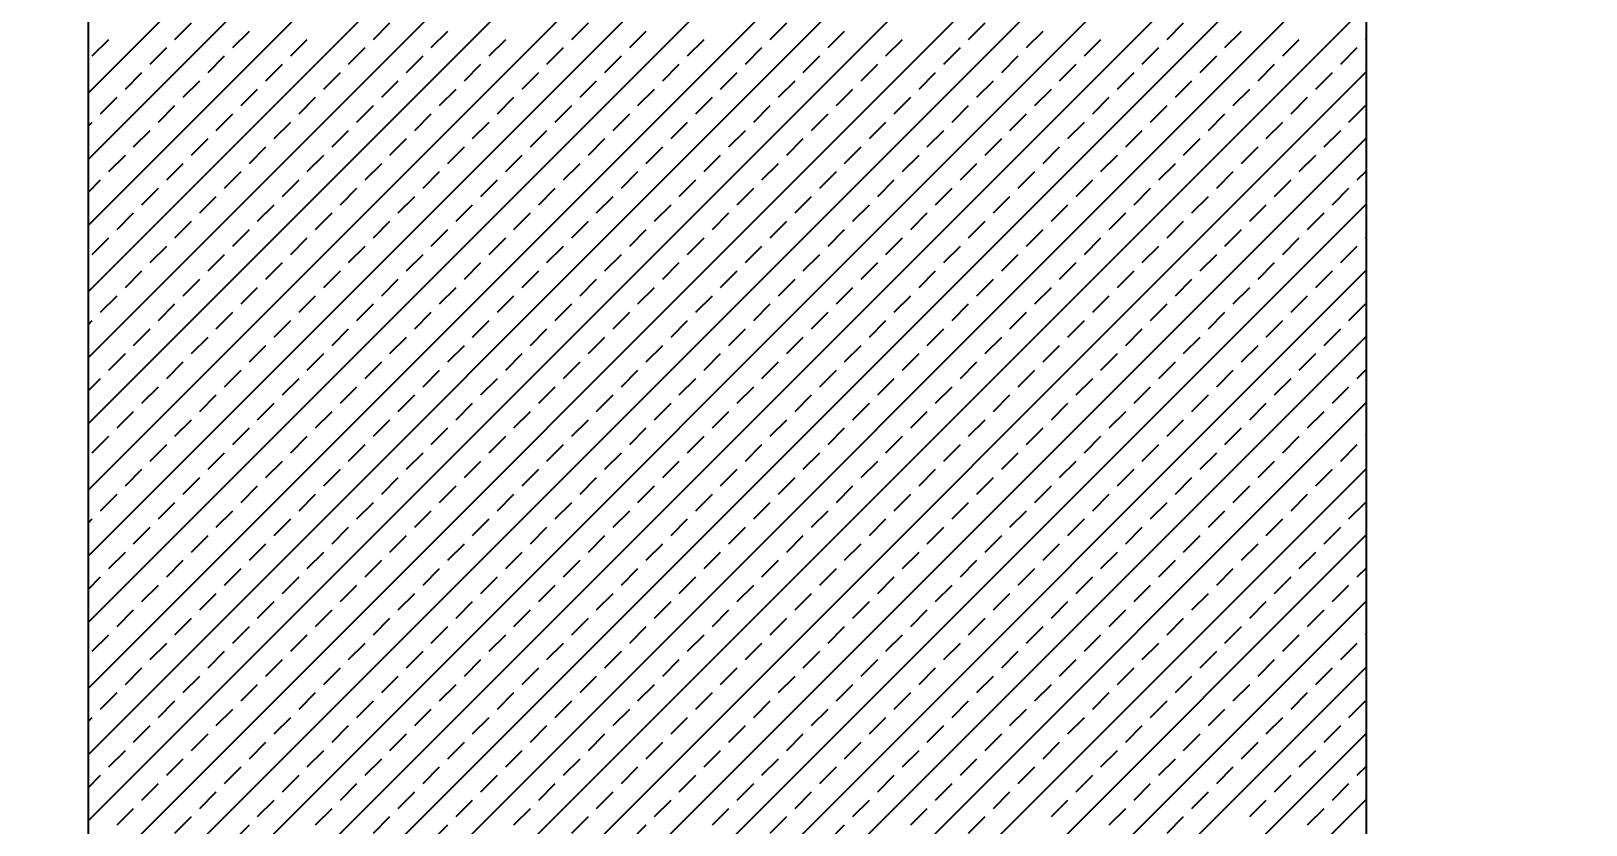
# Model space of a CAD drawing. Header units: millimetres. Extents: x 41784 to 43191, y -4854 to -4504.
# Drawn here: x 42356.21 to 42381.14, y -4732.97 to -4720.24 of the extents above; entities that cross this region are included whole.
import ezdxf

# ---------------------------------------------------------------- set-up
doc = ezdxf.new("R2010")
doc.units = ezdxf.units.MM
doc.header["$MEASUREMENT"] = 0
doc.header["$PDMODE"] = 3
doc.header["$PDSIZE"] = 0.3125
doc.layers.get('Defpoints').update_dxf_attribs({"linetype": 'CONTINUOUS'})
doc.layers.add('Dimension', color=3, linetype='CONTINUOUS', lineweight=5)
doc.layers.add('FPC', color=3, linetype='CONTINUOUS')
doc.layers.add('ITO', color=3, linetype='CONTINUOUS')
doc.styles.add('Arial', font='arial.ttf', dxfattribs={"height": 2.5})
doc.styles.add('STYLE1', font='kaiu.ttf', dxfattribs={"bigfont": 'hztxt.shx'})
doc.dimstyles.new('ISO-25$0', dxfattribs={"dimtxt": 5, "dimasz": 2.5, "dimexe": 0.8, "dimexo": 0.8, "dimtad": 1, "dimzin": 1, "dimdsep": 46, "dimtxsty": 'Arial', "dimcen": 0, "dimclrd": 256, "dimclre": 256, "dimadec": 0, "dimazin": 0, "dimtfac": 1, "dimtofl": 0, "dimtmove": 0, "dimatfit": 3, "dimfxl": 1, "dimtolj": 1, "dimlwd": 13, "dimlwe": 13, "dimarcsym": 0})

# ---------------------------------------------------------------- blocks, each defined once
blk = doc.blocks.new('*D247')
at = {"layer": 'Defpoints', "color": 0}
for p in [(42345.55, -4676.482), (42339.948, -4749.482), (42357.42, -4749.482)]:
    blk.add_point(p, dxfattribs=at)
at = {"layer": 'Dimension', "lineweight": 13}
for p, q in [((42344.925, -4676.482), (42338.698, -4676.482)), ((42339.948, -4678.982), (42339.948, -4746.982)), ((42356.795, -4749.482), (42338.698, -4749.482))]:
    blk.add_line(p, q, dxfattribs=at)
at = {"layer": 'Dimension'}
for points in [[(42339.532, -4678.982), (42340.365, -4678.982), (42339.948, -4676.482)], [(42339.532, -4746.982), (42340.365, -4746.982), (42339.948, -4749.482)]]:
    blk.add_solid(points, dxfattribs=at)
at = {"layer": 'Dimension', "color": 0, "insert": (42336.271, -4712.982), "char_height": 5, "attachment_point": 5, "rotation": 90, "style": 'STYLE1'}
blk.add_mtext('\\A1;73±0,3', dxfattribs=at)

msp = doc.modelspace()

# ---------------------------------------------------------------- linework, layer by layer
at = {"layer": 'FPC', "color": 30}
msp.add_lwpolyline([(42357.42, -4749.482), (42377.32, -4749.482, 0.414214), (42377.62, -4749.182), (42377.62, -4688.582, -0.414214), (42378.02, -4688.182), (42393.53, -4688.182, 0.414214), (42394.03, -4687.682), (42394.03, -4679.382, 0.414214), (42393.53, -4678.882), (42387.457, -4678.882, -0.414214), (42386.957, -4678.382), (42386.957, -4673.762), (42359.595, -4673.762), (42359.595, -4678.482, -0.414214), (42359.195, -4678.882), (42357.52, -4678.882, 0.414214), (42357.12, -4679.282), (42357.12, -4749.182, 0.414214)], format="xyb", close=True, dxfattribs=at)
at = {"layer": 'ITO', "color": 252, "true_color": 0x939598}
for p, q in [((42357.12, -4721.235), (42377.62, -4700.735)), ((42357.12, -4722.295), (42377.62, -4701.795)), ((42357.12, -4723.356), (42377.62, -4702.856)), ((42357.12, -4724.417), (42377.62, -4703.917)), ((42357.12, -4725.477), (42377.62, -4704.977)), ((42357.12, -4726.538), (42377.62, -4706.038)), ((42357.12, -4727.599), (42377.62, -4707.099)), ((42357.12, -4728.659), (42377.62, -4708.159)), ((42357.12, -4729.72), (42377.62, -4709.22)), ((42357.12, -4730.781), (42377.62, -4710.281)), ((42357.12, -4731.841), (42377.62, -4711.341)), ((42357.12, -4732.902), (42377.62, -4712.402)), ((42357.12, -4733.963), (42377.62, -4713.463)), ((42357.12, -4735.023), (42377.62, -4714.523)), ((42357.12, -4736.084), (42377.62, -4715.584)), ((42357.12, -4737.145), (42377.62, -4716.645)), ((42357.12, -4738.205), (42377.62, -4717.705)), ((42357.12, -4739.266), (42377.62, -4718.766)), ((42357.12, -4740.326), (42377.62, -4719.826)), ((42358.514, -4720.371), (42358.779, -4720.106)), ((42359.442, -4720.504), (42359.707, -4720.239)), ((42361.696, -4720.371), (42361.961, -4720.106)), ((42362.624, -4720.504), (42362.889, -4720.239)), ((42364.878, -4720.371), (42365.143, -4720.106)), ((42365.806, -4720.504), (42366.071, -4720.239)), ((42368.06, -4720.371), (42368.325, -4720.106)), ((42368.988, -4720.504), (42369.253, -4720.239)), ((42371.242, -4720.371), (42371.507, -4720.106)), ((42372.17, -4720.504), (42372.435, -4720.239)), ((42374.424, -4720.371), (42374.689, -4720.106)), ((42375.352, -4720.504), (42375.617, -4720.239)), ((42357.188, -4720.636), (42357.454, -4720.371)), ((42358.116, -4720.769), (42358.382, -4720.504)), ((42360.37, -4720.636), (42360.636, -4720.371)), ((42361.298, -4720.769), (42361.564, -4720.504)), ((42363.552, -4720.636), (42363.818, -4720.371)), ((42364.48, -4720.769), (42364.746, -4720.504)), ((42366.734, -4720.636), (42366.999, -4720.371)), ((42367.662, -4720.769), (42367.928, -4720.504)), ((42369.916, -4720.636), (42370.181, -4720.371)), ((42370.844, -4720.769), (42371.11, -4720.504)), ((42373.098, -4720.636), (42373.363, -4720.371)), ((42374.026, -4720.769), (42374.292, -4720.504)), ((42376.28, -4720.636), (42376.545, -4720.371)), ((42377.208, -4720.769), (42377.474, -4720.504)), ((42377.606, -4720.371), (42377.62, -4720.357)), ((42359.045, -4720.901), (42359.31, -4720.636)), ((42359.973, -4721.034), (42360.238, -4720.769)), ((42362.227, -4720.901), (42362.492, -4720.636)), ((42363.155, -4721.034), (42363.42, -4720.769)), ((42365.409, -4720.901), (42365.674, -4720.636)), ((42366.337, -4721.034), (42366.602, -4720.769)), ((42368.59, -4720.901), (42368.856, -4720.636)), ((42369.519, -4721.034), (42369.784, -4720.769)), ((42371.772, -4720.901), (42372.038, -4720.636)), ((42372.701, -4721.034), (42372.966, -4720.769)), ((42374.954, -4720.901), (42375.22, -4720.636)), ((42375.883, -4721.034), (42376.148, -4720.769)), ((42357.12, -4741.387), (42377.62, -4720.887)), ((42357.719, -4721.167), (42357.984, -4720.901)), ((42360.901, -4721.167), (42361.166, -4720.901)), ((42364.083, -4721.167), (42364.348, -4720.901)), ((42367.265, -4721.167), (42367.53, -4720.901)), ((42370.447, -4721.167), (42370.712, -4720.901)), ((42373.629, -4721.167), (42373.894, -4720.901)), ((42376.811, -4721.167), (42377.076, -4720.901)), ((42358.647, -4721.299), (42358.912, -4721.034)), ((42359.575, -4721.432), (42359.84, -4721.167)), ((42361.829, -4721.299), (42362.094, -4721.034)), ((42362.757, -4721.432), (42363.022, -4721.167)), ((42365.011, -4721.299), (42365.276, -4721.034)), ((42365.939, -4721.432), (42366.204, -4721.167)), ((42368.193, -4721.299), (42368.458, -4721.034)), ((42369.121, -4721.432), (42369.386, -4721.167)), ((42371.375, -4721.299), (42371.64, -4721.034)), ((42372.303, -4721.432), (42372.568, -4721.167)), ((42374.557, -4721.299), (42374.822, -4721.034)), ((42375.485, -4721.432), (42375.75, -4721.167)), ((42357.321, -4721.564), (42357.586, -4721.299)), ((42358.249, -4721.697), (42358.514, -4721.432)), ((42360.503, -4721.564), (42360.768, -4721.299)), ((42361.431, -4721.697), (42361.696, -4721.432)), ((42363.685, -4721.564), (42363.95, -4721.299)), ((42364.613, -4721.697), (42364.878, -4721.432)), ((42366.867, -4721.564), (42367.132, -4721.299)), ((42367.795, -4721.697), (42368.06, -4721.432)), ((42370.049, -4721.564), (42370.314, -4721.299)), ((42370.977, -4721.697), (42371.242, -4721.432)), ((42373.231, -4721.564), (42373.496, -4721.299)), ((42374.159, -4721.697), (42374.424, -4721.432)), ((42376.413, -4721.564), (42376.678, -4721.299)), ((42377.341, -4721.697), (42377.606, -4721.432)), ((42357.12, -4721.765), (42357.188, -4721.697)), ((42359.177, -4721.83), (42359.442, -4721.564)), ((42360.105, -4721.962), (42360.37, -4721.697)), ((42362.359, -4721.83), (42362.624, -4721.564)), ((42363.287, -4721.962), (42363.552, -4721.697)), ((42365.541, -4721.83), (42365.806, -4721.564)), ((42366.469, -4721.962), (42366.734, -4721.697)), ((42368.723, -4721.83), (42368.988, -4721.564)), ((42369.651, -4721.962), (42369.916, -4721.697)), ((42371.905, -4721.83), (42372.17, -4721.564)), ((42372.833, -4721.962), (42373.098, -4721.697)), ((42375.087, -4721.83), (42375.352, -4721.564)), ((42376.015, -4721.962), (42376.28, -4721.697)), ((42357.12, -4742.448), (42377.62, -4721.948)), ((42357.851, -4722.095), (42358.116, -4721.83)), ((42358.779, -4722.227), (42359.045, -4721.962)), ((42361.033, -4722.095), (42361.298, -4721.83)), ((42361.961, -4722.227), (42362.227, -4721.962)), ((42364.215, -4722.095), (42364.48, -4721.83)), ((42365.143, -4722.227), (42365.409, -4721.962)), ((42367.397, -4722.095), (42367.662, -4721.83)), ((42368.325, -4722.227), (42368.59, -4721.962)), ((42370.579, -4722.095), (42370.844, -4721.83)), ((42371.507, -4722.227), (42371.772, -4721.962)), ((42373.761, -4722.095), (42374.026, -4721.83)), ((42374.689, -4722.227), (42374.954, -4721.962)), ((42376.943, -4722.095), (42377.208, -4721.83)), ((42357.454, -4722.492), (42357.719, -4722.227)), ((42359.707, -4722.36), (42359.973, -4722.095)), ((42360.636, -4722.492), (42360.901, -4722.227)), ((42362.889, -4722.36), (42363.155, -4722.095)), ((42363.818, -4722.492), (42364.083, -4722.227)), ((42366.071, -4722.36), (42366.337, -4722.095)), ((42366.999, -4722.492), (42367.265, -4722.227)), ((42369.253, -4722.36), (42369.519, -4722.095)), ((42370.181, -4722.492), (42370.447, -4722.227)), ((42372.435, -4722.36), (42372.701, -4722.095)), ((42373.363, -4722.492), (42373.629, -4722.227)), ((42375.617, -4722.36), (42375.883, -4722.095)), ((42376.545, -4722.492), (42376.811, -4722.227)), ((42358.382, -4722.625), (42358.647, -4722.36)), ((42359.31, -4722.758), (42359.575, -4722.492)), ((42361.564, -4722.625), (42361.829, -4722.36)), ((42362.492, -4722.758), (42362.757, -4722.492)), ((42364.746, -4722.625), (42365.011, -4722.36)), ((42365.674, -4722.758), (42365.939, -4722.492)), ((42367.928, -4722.625), (42368.193, -4722.36)), ((42368.856, -4722.758), (42369.121, -4722.492)), ((42371.11, -4722.625), (42371.375, -4722.36)), ((42372.038, -4722.758), (42372.303, -4722.492)), ((42374.292, -4722.625), (42374.557, -4722.36)), ((42375.22, -4722.758), (42375.485, -4722.492)), ((42377.474, -4722.625), (42377.62, -4722.478)), ((42357.12, -4722.826), (42357.321, -4722.625)), ((42357.984, -4723.023), (42358.249, -4722.758)), ((42360.238, -4722.89), (42360.503, -4722.625)), ((42361.166, -4723.023), (42361.431, -4722.758)), ((42363.42, -4722.89), (42363.685, -4722.625)), ((42364.348, -4723.023), (42364.613, -4722.758)), ((42366.602, -4722.89), (42366.867, -4722.625)), ((42367.53, -4723.023), (42367.795, -4722.758)), ((42369.784, -4722.89), (42370.049, -4722.625)), ((42370.712, -4723.023), (42370.977, -4722.758)), ((42372.966, -4722.89), (42373.231, -4722.625)), ((42373.894, -4723.023), (42374.159, -4722.758)), ((42376.148, -4722.89), (42376.413, -4722.625)), ((42377.076, -4723.023), (42377.341, -4722.758)), ((42357.93, -4742.699), (42377.62, -4723.008)), ((42358.912, -4723.155), (42359.177, -4722.89)), ((42359.84, -4723.288), (42360.105, -4723.023)), ((42362.094, -4723.155), (42362.359, -4722.89)), ((42363.022, -4723.288), (42363.287, -4723.023)), ((42365.276, -4723.155), (42365.541, -4722.89)), ((42366.204, -4723.288), (42366.469, -4723.023)), ((42368.458, -4723.155), (42368.723, -4722.89)), ((42369.386, -4723.288), (42369.651, -4723.023)), ((42371.64, -4723.155), (42371.905, -4722.89)), ((42372.568, -4723.288), (42372.833, -4723.023)), ((42374.822, -4723.155), (42375.087, -4722.89)), ((42375.75, -4723.288), (42376.015, -4723.023)), ((42357.586, -4723.421), (42357.851, -4723.155)), ((42360.768, -4723.421), (42361.033, -4723.155)), ((42363.95, -4723.421), (42364.215, -4723.155)), ((42367.132, -4723.421), (42367.397, -4723.155)), ((42370.314, -4723.421), (42370.579, -4723.155)), ((42373.496, -4723.421), (42373.761, -4723.155)), ((42376.678, -4723.421), (42376.943, -4723.155)), ((42358.514, -4723.553), (42358.779, -4723.288)), ((42359.442, -4723.686), (42359.707, -4723.421)), ((42361.696, -4723.553), (42361.961, -4723.288)), ((42362.624, -4723.686), (42362.889, -4723.421)), ((42364.878, -4723.553), (42365.143, -4723.288)), ((42365.806, -4723.686), (42366.071, -4723.421)), ((42368.06, -4723.553), (42368.325, -4723.288)), ((42368.988, -4723.686), (42369.253, -4723.421)), ((42371.242, -4723.553), (42371.507, -4723.288)), ((42372.17, -4723.686), (42372.435, -4723.421)), ((42374.424, -4723.553), (42374.689, -4723.288)), ((42375.352, -4723.686), (42375.617, -4723.421)), ((42357.188, -4723.818), (42357.454, -4723.553)), ((42358.116, -4723.951), (42358.382, -4723.686)), ((42360.37, -4723.818), (42360.636, -4723.553)), ((42361.298, -4723.951), (42361.564, -4723.686)), ((42363.552, -4723.818), (42363.818, -4723.553)), ((42364.48, -4723.951), (42364.746, -4723.686)), ((42366.734, -4723.818), (42366.999, -4723.553)), ((42367.662, -4723.951), (42367.928, -4723.686)), ((42369.916, -4723.818), (42370.181, -4723.553)), ((42370.844, -4723.951), (42371.11, -4723.686)), ((42373.098, -4723.818), (42373.363, -4723.553)), ((42374.026, -4723.951), (42374.292, -4723.686)), ((42376.28, -4723.818), (42376.545, -4723.553)), ((42377.208, -4723.951), (42377.474, -4723.686)), ((42377.606, -4723.553), (42377.62, -4723.539)), ((42359.045, -4724.083), (42359.31, -4723.818)), ((42359.973, -4724.216), (42360.238, -4723.951)), ((42362.227, -4724.083), (42362.492, -4723.818)), ((42363.155, -4724.216), (42363.42, -4723.951)), ((42365.409, -4724.083), (42365.674, -4723.818)), ((42366.337, -4724.216), (42366.602, -4723.951)), ((42368.59, -4724.083), (42368.856, -4723.818)), ((42369.519, -4724.216), (42369.784, -4723.951)), ((42371.772, -4724.083), (42372.038, -4723.818)), ((42372.701, -4724.216), (42372.966, -4723.951)), ((42374.954, -4724.083), (42375.22, -4723.818)), ((42375.883, -4724.216), (42376.148, -4723.951)), ((42357.719, -4724.349), (42357.984, -4724.083)), ((42358.647, -4724.481), (42358.912, -4724.216)), ((42358.99, -4742.699), (42377.62, -4724.069)), ((42360.901, -4724.349), (42361.166, -4724.083)), ((42361.829, -4724.481), (42362.094, -4724.216)), ((42364.083, -4724.349), (42364.348, -4724.083)), ((42365.011, -4724.481), (42365.276, -4724.216)), ((42367.265, -4724.349), (42367.53, -4724.083)), ((42368.193, -4724.481), (42368.458, -4724.216)), ((42370.447, -4724.349), (42370.712, -4724.083)), ((42371.375, -4724.481), (42371.64, -4724.216)), ((42373.629, -4724.349), (42373.894, -4724.083)), ((42374.557, -4724.481), (42374.822, -4724.216)), ((42376.811, -4724.349), (42377.076, -4724.083)), ((42357.321, -4724.746), (42357.586, -4724.481)), ((42359.575, -4724.614), (42359.84, -4724.349)), ((42360.503, -4724.746), (42360.768, -4724.481)), ((42362.757, -4724.614), (42363.022, -4724.349)), ((42363.685, -4724.746), (42363.95, -4724.481)), ((42365.939, -4724.614), (42366.204, -4724.349)), ((42366.867, -4724.746), (42367.132, -4724.481)), ((42369.121, -4724.614), (42369.386, -4724.349)), ((42370.049, -4724.746), (42370.314, -4724.481)), ((42372.303, -4724.614), (42372.568, -4724.349)), ((42373.231, -4724.746), (42373.496, -4724.481)), ((42375.485, -4724.614), (42375.75, -4724.349)), ((42376.413, -4724.746), (42376.678, -4724.481)), ((42358.249, -4724.879), (42358.514, -4724.614)), ((42359.177, -4725.011), (42359.442, -4724.746)), ((42361.431, -4724.879), (42361.696, -4724.614)), ((42362.359, -4725.011), (42362.624, -4724.746)), ((42364.613, -4724.879), (42364.878, -4724.614)), ((42365.541, -4725.011), (42365.806, -4724.746)), ((42367.795, -4724.879), (42368.06, -4724.614)), ((42368.723, -4725.011), (42368.988, -4724.746)), ((42370.977, -4724.879), (42371.242, -4724.614)), ((42371.905, -4725.011), (42372.17, -4724.746)), ((42374.159, -4724.879), (42374.424, -4724.614)), ((42375.087, -4725.011), (42375.352, -4724.746)), ((42377.341, -4724.879), (42377.606, -4724.614)), ((42357.12, -4724.947), (42357.188, -4724.879)), ((42357.851, -4725.277), (42358.116, -4725.011)), ((42360.105, -4725.144), (42360.37, -4724.879)), ((42361.033, -4725.277), (42361.298, -4725.011)), ((42363.287, -4725.144), (42363.552, -4724.879)), ((42364.215, -4725.277), (42364.48, -4725.011)), ((42366.469, -4725.144), (42366.734, -4724.879)), ((42367.397, -4725.277), (42367.662, -4725.011)), ((42369.651, -4725.144), (42369.916, -4724.879)), ((42370.579, -4725.277), (42370.844, -4725.011)), ((42372.833, -4725.144), (42373.098, -4724.879)), ((42373.761, -4725.277), (42374.026, -4725.011)), ((42376.015, -4725.144), (42376.28, -4724.879)), ((42376.943, -4725.277), (42377.208, -4725.011)), ((42358.779, -4725.409), (42359.045, -4725.144)), ((42360.038, -4742.712), (42377.62, -4725.13)), ((42361.961, -4725.409), (42362.227, -4725.144)), ((42365.143, -4725.409), (42365.409, -4725.144)), ((42368.325, -4725.409), (42368.59, -4725.144)), ((42371.507, -4725.409), (42371.772, -4725.144)), ((42374.689, -4725.409), (42374.954, -4725.144)), ((42357.454, -4725.674), (42357.719, -4725.409)), ((42359.707, -4725.542), (42359.973, -4725.277)), ((42360.636, -4725.674), (42360.901, -4725.409)), ((42362.889, -4725.542), (42363.155, -4725.277)), ((42363.818, -4725.674), (42364.083, -4725.409)), ((42366.071, -4725.542), (42366.337, -4725.277)), ((42366.999, -4725.674), (42367.265, -4725.409)), ((42369.253, -4725.542), (42369.519, -4725.277)), ((42370.181, -4725.674), (42370.447, -4725.409)), ((42372.435, -4725.542), (42372.701, -4725.277)), ((42373.363, -4725.674), (42373.629, -4725.409)), ((42375.617, -4725.542), (42375.883, -4725.277)), ((42376.545, -4725.674), (42376.811, -4725.409)), ((42358.382, -4725.807), (42358.647, -4725.542)), ((42359.31, -4725.94), (42359.575, -4725.674)), ((42361.564, -4725.807), (42361.829, -4725.542)), ((42362.492, -4725.94), (42362.757, -4725.674)), ((42364.746, -4725.807), (42365.011, -4725.542)), ((42365.674, -4725.94), (42365.939, -4725.674)), ((42367.928, -4725.807), (42368.193, -4725.542)), ((42368.856, -4725.94), (42369.121, -4725.674)), ((42371.11, -4725.807), (42371.375, -4725.542)), ((42372.038, -4725.94), (42372.303, -4725.674)), ((42374.292, -4725.807), (42374.557, -4725.542)), ((42375.22, -4725.94), (42375.485, -4725.674)), ((42377.474, -4725.807), (42377.62, -4725.66)), ((42357.12, -4726.008), (42357.321, -4725.807)), ((42357.984, -4726.205), (42358.249, -4725.94)), ((42360.238, -4726.072), (42360.503, -4725.807)), ((42361.166, -4726.205), (42361.431, -4725.94)), ((42363.42, -4726.072), (42363.685, -4725.807)), ((42364.348, -4726.205), (42364.613, -4725.94)), ((42366.602, -4726.072), (42366.867, -4725.807)), ((42367.53, -4726.205), (42367.795, -4725.94)), ((42369.784, -4726.072), (42370.049, -4725.807)), ((42370.712, -4726.205), (42370.977, -4725.94)), ((42372.966, -4726.072), (42373.231, -4725.807)), ((42373.894, -4726.205), (42374.159, -4725.94)), ((42376.148, -4726.072), (42376.413, -4725.807)), ((42377.076, -4726.205), (42377.341, -4725.94)), ((42358.912, -4726.337), (42359.177, -4726.072)), ((42359.84, -4726.47), (42360.105, -4726.205)), ((42360.038, -4743.773), (42377.62, -4726.19)), ((42362.094, -4726.337), (42362.359, -4726.072)), ((42363.022, -4726.47), (42363.287, -4726.205)), ((42365.276, -4726.337), (42365.541, -4726.072)), ((42366.204, -4726.47), (42366.469, -4726.205)), ((42368.458, -4726.337), (42368.723, -4726.072)), ((42369.386, -4726.47), (42369.651, -4726.205)), ((42371.64, -4726.337), (42371.905, -4726.072)), ((42372.568, -4726.47), (42372.833, -4726.205)), ((42374.822, -4726.337), (42375.087, -4726.072)), ((42375.75, -4726.47), (42376.015, -4726.205)), ((42357.586, -4726.602), (42357.851, -4726.337)), ((42358.514, -4726.735), (42358.779, -4726.47)), ((42360.768, -4726.602), (42361.033, -4726.337)), ((42361.696, -4726.735), (42361.961, -4726.47)), ((42363.95, -4726.602), (42364.215, -4726.337)), ((42364.878, -4726.735), (42365.143, -4726.47)), ((42367.132, -4726.602), (42367.397, -4726.337)), ((42368.06, -4726.735), (42368.325, -4726.47)), ((42370.314, -4726.602), (42370.579, -4726.337)), ((42371.242, -4726.735), (42371.507, -4726.47)), ((42373.496, -4726.602), (42373.761, -4726.337)), ((42374.424, -4726.735), (42374.689, -4726.47)), ((42376.678, -4726.602), (42376.943, -4726.337)), ((42357.188, -4727), (42357.454, -4726.735)), ((42359.442, -4726.868), (42359.707, -4726.602)), ((42360.37, -4727), (42360.636, -4726.735)), ((42362.624, -4726.868), (42362.889, -4726.602)), ((42363.552, -4727), (42363.818, -4726.735)), ((42365.806, -4726.868), (42366.071, -4726.602)), ((42366.734, -4727), (42366.999, -4726.735)), ((42368.988, -4726.868), (42369.253, -4726.602)), ((42369.916, -4727), (42370.181, -4726.735)), ((42372.17, -4726.868), (42372.435, -4726.602)), ((42373.098, -4727), (42373.363, -4726.735)), ((42375.352, -4726.868), (42375.617, -4726.602)), ((42376.28, -4727), (42376.545, -4726.735)), ((42377.606, -4726.735), (42377.62, -4726.721)), ((42358.116, -4727.133), (42358.382, -4726.868)), ((42359.045, -4727.265), (42359.31, -4727)), ((42361.298, -4727.133), (42361.564, -4726.868)), ((42362.227, -4727.265), (42362.492, -4727)), ((42364.48, -4727.133), (42364.746, -4726.868)), ((42365.409, -4727.265), (42365.674, -4727)), ((42367.662, -4727.133), (42367.928, -4726.868)), ((42368.59, -4727.265), (42368.856, -4727)), ((42370.844, -4727.133), (42371.11, -4726.868)), ((42371.772, -4727.265), (42372.038, -4727)), ((42374.026, -4727.133), (42374.292, -4726.868)), ((42374.954, -4727.265), (42375.22, -4727)), ((42377.208, -4727.133), (42377.474, -4726.868)), ((42357.719, -4727.531), (42357.984, -4727.265)), ((42359.973, -4727.398), (42360.238, -4727.133)), ((42360.038, -4744.833), (42377.62, -4727.251)), ((42360.901, -4727.531), (42361.166, -4727.265)), ((42363.155, -4727.398), (42363.42, -4727.133)), ((42364.083, -4727.531), (42364.348, -4727.265)), ((42366.337, -4727.398), (42366.602, -4727.133)), ((42367.265, -4727.531), (42367.53, -4727.265)), ((42369.519, -4727.398), (42369.784, -4727.133)), ((42370.447, -4727.531), (42370.712, -4727.265)), ((42372.701, -4727.398), (42372.966, -4727.133)), ((42373.629, -4727.531), (42373.894, -4727.265)), ((42375.883, -4727.398), (42376.148, -4727.133)), ((42376.811, -4727.531), (42377.076, -4727.265)), ((42358.647, -4727.663), (42358.912, -4727.398)), ((42361.829, -4727.663), (42362.094, -4727.398)), ((42365.011, -4727.663), (42365.276, -4727.398)), ((42368.193, -4727.663), (42368.458, -4727.398)), ((42371.375, -4727.663), (42371.64, -4727.398)), ((42374.557, -4727.663), (42374.822, -4727.398)), ((42357.321, -4727.928), (42357.586, -4727.663)), ((42359.575, -4727.796), (42359.84, -4727.531)), ((42360.503, -4727.928), (42360.768, -4727.663)), ((42362.757, -4727.796), (42363.022, -4727.531)), ((42363.685, -4727.928), (42363.95, -4727.663)), ((42365.939, -4727.796), (42366.204, -4727.531)), ((42366.867, -4727.928), (42367.132, -4727.663)), ((42369.121, -4727.796), (42369.386, -4727.531)), ((42370.049, -4727.928), (42370.314, -4727.663)), ((42372.303, -4727.796), (42372.568, -4727.531)), ((42373.231, -4727.928), (42373.496, -4727.663)), ((42375.485, -4727.796), (42375.75, -4727.531)), ((42376.413, -4727.928), (42376.678, -4727.663)), ((42358.249, -4728.061), (42358.514, -4727.796)), ((42359.177, -4728.193), (42359.442, -4727.928)), ((42361.431, -4728.061), (42361.696, -4727.796)), ((42362.359, -4728.193), (42362.624, -4727.928)), ((42364.613, -4728.061), (42364.878, -4727.796)), ((42365.541, -4728.193), (42365.806, -4727.928)), ((42367.795, -4728.061), (42368.06, -4727.796)), ((42368.723, -4728.193), (42368.988, -4727.928)), ((42370.977, -4728.061), (42371.242, -4727.796)), ((42371.905, -4728.193), (42372.17, -4727.928)), ((42374.159, -4728.061), (42374.424, -4727.796)), ((42375.087, -4728.193), (42375.352, -4727.928)), ((42377.341, -4728.061), (42377.606, -4727.796)), ((42357.12, -4728.129), (42357.188, -4728.061)), ((42357.851, -4728.459), (42358.116, -4728.193)), ((42360.105, -4728.326), (42360.37, -4728.061)), ((42361.033, -4728.459), (42361.298, -4728.193)), ((42363.287, -4728.326), (42363.552, -4728.061)), ((42364.215, -4728.459), (42364.48, -4728.193)), ((42366.469, -4728.326), (42366.734, -4728.061)), ((42367.397, -4728.459), (42367.662, -4728.193)), ((42369.651, -4728.326), (42369.916, -4728.061)), ((42370.579, -4728.459), (42370.844, -4728.193)), ((42372.833, -4728.326), (42373.098, -4728.061)), ((42373.761, -4728.459), (42374.026, -4728.193)), ((42376.015, -4728.326), (42376.28, -4728.061)), ((42376.943, -4728.459), (42377.208, -4728.193)), ((42358.779, -4728.591), (42359.045, -4728.326)), ((42359.707, -4728.724), (42359.973, -4728.459)), ((42360.038, -4745.894), (42377.62, -4728.312)), ((42361.961, -4728.591), (42362.227, -4728.326)), ((42362.889, -4728.724), (42363.155, -4728.459)), ((42365.143, -4728.591), (42365.409, -4728.326)), ((42366.071, -4728.724), (42366.337, -4728.459)), ((42368.325, -4728.591), (42368.59, -4728.326)), ((42369.253, -4728.724), (42369.519, -4728.459)), ((42371.507, -4728.591), (42371.772, -4728.326)), ((42372.435, -4728.724), (42372.701, -4728.459)), ((42374.689, -4728.591), (42374.954, -4728.326)), ((42375.617, -4728.724), (42375.883, -4728.459)), ((42357.454, -4728.856), (42357.719, -4728.591)), ((42358.382, -4728.989), (42358.647, -4728.724)), ((42360.636, -4728.856), (42360.901, -4728.591)), ((42361.564, -4728.989), (42361.829, -4728.724)), ((42363.818, -4728.856), (42364.083, -4728.591)), ((42364.746, -4728.989), (42365.011, -4728.724)), ((42366.999, -4728.856), (42367.265, -4728.591)), ((42367.928, -4728.989), (42368.193, -4728.724)), ((42370.181, -4728.856), (42370.447, -4728.591)), ((42371.11, -4728.989), (42371.375, -4728.724)), ((42373.363, -4728.856), (42373.629, -4728.591)), ((42374.292, -4728.989), (42374.557, -4728.724)), ((42376.545, -4728.856), (42376.811, -4728.591)), ((42357.12, -4729.19), (42357.321, -4728.989)), ((42359.31, -4729.122), (42359.575, -4728.856)), ((42360.238, -4729.254), (42360.503, -4728.989)), ((42362.492, -4729.122), (42362.757, -4728.856)), ((42363.42, -4729.254), (42363.685, -4728.989)), ((42365.674, -4729.122), (42365.939, -4728.856)), ((42366.602, -4729.254), (42366.867, -4728.989)), ((42368.856, -4729.122), (42369.121, -4728.856)), ((42369.784, -4729.254), (42370.049, -4728.989)), ((42372.038, -4729.122), (42372.303, -4728.856)), ((42372.966, -4729.254), (42373.231, -4728.989)), ((42375.22, -4729.122), (42375.485, -4728.856)), ((42376.148, -4729.254), (42376.413, -4728.989)), ((42377.474, -4728.989), (42377.62, -4728.842)), ((42357.984, -4729.387), (42358.249, -4729.122)), ((42358.912, -4729.519), (42359.177, -4729.254)), ((42361.166, -4729.387), (42361.431, -4729.122)), ((42362.094, -4729.519), (42362.359, -4729.254)), ((42364.348, -4729.387), (42364.613, -4729.122)), ((42365.276, -4729.519), (42365.541, -4729.254)), ((42367.53, -4729.387), (42367.795, -4729.122)), ((42368.458, -4729.519), (42368.723, -4729.254)), ((42370.712, -4729.387), (42370.977, -4729.122)), ((42371.64, -4729.519), (42371.905, -4729.254)), ((42373.894, -4729.387), (42374.159, -4729.122)), ((42374.822, -4729.519), (42375.087, -4729.254)), ((42377.076, -4729.387), (42377.341, -4729.122)), ((42359.84, -4729.652), (42360.105, -4729.387)), ((42361.01, -4745.982), (42377.62, -4729.372)), ((42363.022, -4729.652), (42363.287, -4729.387)), ((42366.204, -4729.652), (42366.469, -4729.387)), ((42369.386, -4729.652), (42369.651, -4729.387)), ((42372.568, -4729.652), (42372.833, -4729.387)), ((42375.75, -4729.652), (42376.015, -4729.387)), ((42357.586, -4729.784), (42357.851, -4729.519)), ((42358.514, -4729.917), (42358.779, -4729.652)), ((42360.768, -4729.784), (42361.033, -4729.519)), ((42361.696, -4729.917), (42361.961, -4729.652)), ((42363.95, -4729.784), (42364.215, -4729.519)), ((42364.878, -4729.917), (42365.143, -4729.652)), ((42367.132, -4729.784), (42367.397, -4729.519)), ((42368.06, -4729.917), (42368.325, -4729.652)), ((42370.314, -4729.784), (42370.579, -4729.519)), ((42371.242, -4729.917), (42371.507, -4729.652)), ((42373.496, -4729.784), (42373.761, -4729.519)), ((42374.424, -4729.917), (42374.689, -4729.652)), ((42376.678, -4729.784), (42376.943, -4729.519)), ((42357.188, -4730.182), (42357.454, -4729.917)), ((42359.442, -4730.05), (42359.707, -4729.784)), ((42360.37, -4730.182), (42360.636, -4729.917)), ((42362.624, -4730.05), (42362.889, -4729.784)), ((42363.552, -4730.182), (42363.818, -4729.917)), ((42365.806, -4730.05), (42366.071, -4729.784)), ((42366.734, -4730.182), (42366.999, -4729.917)), ((42368.988, -4730.05), (42369.253, -4729.784)), ((42369.916, -4730.182), (42370.181, -4729.917)), ((42372.17, -4730.05), (42372.435, -4729.784)), ((42373.098, -4730.182), (42373.363, -4729.917)), ((42375.352, -4730.05), (42375.617, -4729.784)), ((42376.28, -4730.182), (42376.545, -4729.917)), ((42377.606, -4729.917), (42377.62, -4729.903)), ((42358.116, -4730.315), (42358.382, -4730.05)), ((42359.045, -4730.447), (42359.31, -4730.182)), ((42361.298, -4730.315), (42361.564, -4730.05)), ((42362.227, -4730.447), (42362.492, -4730.182)), ((42364.48, -4730.315), (42364.746, -4730.05)), ((42365.409, -4730.447), (42365.674, -4730.182)), ((42367.662, -4730.315), (42367.928, -4730.05)), ((42368.59, -4730.447), (42368.856, -4730.182)), ((42370.844, -4730.315), (42371.11, -4730.05)), ((42371.772, -4730.447), (42372.038, -4730.182)), ((42374.026, -4730.315), (42374.292, -4730.05)), ((42374.954, -4730.447), (42375.22, -4730.182)), ((42377.208, -4730.315), (42377.474, -4730.05)), ((42357.719, -4730.713), (42357.984, -4730.447)), ((42359.973, -4730.58), (42360.238, -4730.315)), ((42360.901, -4730.713), (42361.166, -4730.447)), ((42362.071, -4745.982), (42377.62, -4730.433)), ((42363.155, -4730.58), (42363.42, -4730.315)), ((42364.083, -4730.713), (42364.348, -4730.447)), ((42366.337, -4730.58), (42366.602, -4730.315)), ((42367.265, -4730.713), (42367.53, -4730.447)), ((42369.519, -4730.58), (42369.784, -4730.315)), ((42370.447, -4730.713), (42370.712, -4730.447)), ((42372.701, -4730.58), (42372.966, -4730.315)), ((42373.629, -4730.713), (42373.894, -4730.447)), ((42375.883, -4730.58), (42376.148, -4730.315)), ((42376.811, -4730.713), (42377.076, -4730.447)), ((42358.647, -4730.845), (42358.912, -4730.58)), ((42359.575, -4730.978), (42359.84, -4730.713)), ((42361.829, -4730.845), (42362.094, -4730.58)), ((42362.757, -4730.978), (42363.022, -4730.713)), ((42365.011, -4730.845), (42365.276, -4730.58)), ((42365.939, -4730.978), (42366.204, -4730.713)), ((42368.193, -4730.845), (42368.458, -4730.58)), ((42369.121, -4730.978), (42369.386, -4730.713)), ((42371.375, -4730.845), (42371.64, -4730.58)), ((42372.303, -4730.978), (42372.568, -4730.713)), ((42374.557, -4730.845), (42374.822, -4730.58)), ((42375.485, -4730.978), (42375.75, -4730.713)), ((42357.321, -4731.11), (42357.586, -4730.845)), ((42358.249, -4731.243), (42358.514, -4730.978)), ((42360.503, -4731.11), (42360.768, -4730.845)), ((42361.431, -4731.243), (42361.696, -4730.978)), ((42363.685, -4731.11), (42363.95, -4730.845)), ((42364.613, -4731.243), (42364.878, -4730.978)), ((42366.867, -4731.11), (42367.132, -4730.845)), ((42367.795, -4731.243), (42368.06, -4730.978)), ((42370.049, -4731.11), (42370.314, -4730.845)), ((42370.977, -4731.243), (42371.242, -4730.978)), ((42373.231, -4731.11), (42373.496, -4730.845)), ((42374.159, -4731.243), (42374.424, -4730.978)), ((42376.413, -4731.11), (42376.678, -4730.845)), ((42377.341, -4731.243), (42377.606, -4730.978)), ((42357.12, -4731.311), (42357.188, -4731.243)), ((42359.177, -4731.375), (42359.442, -4731.11)), ((42360.105, -4731.508), (42360.37, -4731.243)), ((42362.359, -4731.375), (42362.624, -4731.11)), ((42363.287, -4731.508), (42363.552, -4731.243)), ((42365.541, -4731.375), (42365.806, -4731.11)), ((42366.469, -4731.508), (42366.734, -4731.243)), ((42368.723, -4731.375), (42368.988, -4731.11)), ((42369.651, -4731.508), (42369.916, -4731.243)), ((42371.905, -4731.375), (42372.17, -4731.11)), ((42372.833, -4731.508), (42373.098, -4731.243)), ((42375.087, -4731.375), (42375.352, -4731.11)), ((42376.015, -4731.508), (42376.28, -4731.243)), ((42357.851, -4731.641), (42358.116, -4731.375)), ((42361.033, -4731.641), (42361.298, -4731.375)), ((42363.132, -4745.982), (42377.62, -4731.494)), ((42364.215, -4731.641), (42364.48, -4731.375)), ((42367.397, -4731.641), (42367.662, -4731.375)), ((42370.579, -4731.641), (42370.844, -4731.375)), ((42373.761, -4731.641), (42374.026, -4731.375)), ((42376.943, -4731.641), (42377.208, -4731.375)), ((42358.779, -4731.773), (42359.045, -4731.508)), ((42359.707, -4731.906), (42359.973, -4731.641)), ((42361.961, -4731.773), (42362.227, -4731.508)), ((42362.889, -4731.906), (42363.155, -4731.641)), ((42365.143, -4731.773), (42365.409, -4731.508)), ((42366.071, -4731.906), (42366.337, -4731.641)), ((42368.325, -4731.773), (42368.59, -4731.508)), ((42369.253, -4731.906), (42369.519, -4731.641)), ((42371.507, -4731.773), (42371.772, -4731.508)), ((42372.435, -4731.906), (42372.701, -4731.641)), ((42374.689, -4731.773), (42374.954, -4731.508)), ((42375.617, -4731.906), (42375.883, -4731.641)), ((42357.454, -4732.038), (42357.719, -4731.773)), ((42358.382, -4732.171), (42358.647, -4731.906)), ((42360.636, -4732.038), (42360.901, -4731.773)), ((42361.564, -4732.171), (42361.829, -4731.906)), ((42363.818, -4732.038), (42364.083, -4731.773)), ((42364.746, -4732.171), (42365.011, -4731.906)), ((42366.999, -4732.038), (42367.265, -4731.773)), ((42367.928, -4732.171), (42368.193, -4731.906)), ((42370.181, -4732.038), (42370.447, -4731.773)), ((42371.11, -4732.171), (42371.375, -4731.906)), ((42373.363, -4732.038), (42373.629, -4731.773)), ((42374.292, -4732.171), (42374.557, -4731.906)), ((42376.545, -4732.038), (42376.811, -4731.773)), ((42357.12, -4732.372), (42357.321, -4732.171)), ((42359.31, -4732.304), (42359.575, -4732.038)), ((42360.238, -4732.436), (42360.503, -4732.171)), ((42362.492, -4732.304), (42362.757, -4732.038)), ((42363.42, -4732.436), (42363.685, -4732.171)), ((42365.674, -4732.304), (42365.939, -4732.038)), ((42366.602, -4732.436), (42366.867, -4732.171)), ((42368.856, -4732.304), (42369.121, -4732.038)), ((42369.784, -4732.436), (42370.049, -4732.171)), ((42372.038, -4732.304), (42372.303, -4732.038)), ((42372.966, -4732.436), (42373.231, -4732.171)), ((42375.22, -4732.304), (42375.485, -4732.038)), ((42376.148, -4732.436), (42376.413, -4732.171)), ((42377.474, -4732.171), (42377.62, -4732.024)), ((42357.984, -4732.569), (42358.249, -4732.304)), ((42358.912, -4732.701), (42359.177, -4732.436)), ((42361.166, -4732.569), (42361.431, -4732.304)), ((42362.094, -4732.701), (42362.359, -4732.436)), ((42364.348, -4732.569), (42364.613, -4732.304)), ((42365.276, -4732.701), (42365.541, -4732.436)), ((42367.53, -4732.569), (42367.795, -4732.304)), ((42368.458, -4732.701), (42368.723, -4732.436)), ((42370.712, -4732.569), (42370.977, -4732.304)), ((42371.64, -4732.701), (42371.905, -4732.436)), ((42373.894, -4732.569), (42374.159, -4732.304)), ((42374.822, -4732.701), (42375.087, -4732.436)), ((42377.076, -4732.569), (42377.341, -4732.304)), ((42357.586, -4732.966), (42357.851, -4732.701)), ((42359.84, -4732.834), (42360.105, -4732.569)), ((42360.768, -4732.966), (42361.033, -4732.701)), ((42363.022, -4732.834), (42363.287, -4732.569)), ((42363.95, -4732.966), (42364.215, -4732.701)), ((42364.192, -4745.982), (42377.62, -4732.554)), ((42366.204, -4732.834), (42366.469, -4732.569)), ((42367.132, -4732.966), (42367.397, -4732.701)), ((42369.386, -4732.834), (42369.651, -4732.569)), ((42370.314, -4732.966), (42370.579, -4732.701)), ((42372.568, -4732.834), (42372.833, -4732.569)), ((42373.496, -4732.966), (42373.761, -4732.701)), ((42375.75, -4732.834), (42376.015, -4732.569)), ((42376.678, -4732.966), (42376.943, -4732.701)), ((42358.514, -4733.099), (42358.779, -4732.834)), ((42359.442, -4733.232), (42359.707, -4732.966)), ((42361.696, -4733.099), (42361.961, -4732.834)), ((42362.624, -4733.232), (42362.889, -4732.966)), ((42364.878, -4733.099), (42365.143, -4732.834)), ((42365.806, -4733.232), (42366.071, -4732.966)), ((42368.06, -4733.099), (42368.325, -4732.834)), ((42368.988, -4733.232), (42369.253, -4732.966)), ((42371.242, -4733.099), (42371.507, -4732.834)), ((42374.424, -4733.099), (42374.689, -4732.834))]:
    msp.add_line(p, q, dxfattribs=at)

# ---------------------------------------------------------------- dimensions: what is measured, and where the dimension line sits
at = {"layer": 'Dimension'}
dim = msp.add_linear_dim(base=(42339.948, -4749.482), p1=(42345.55, -4676.482), p2=(42357.42, -4749.482), angle=90, dimstyle='ISO-25$0', override={"dimasz": 2.5, "dimexe": 1.25, "dimexo": 0.625, "dimzin": 8, "dimdsep": 44, "dimtxsty": 'STYLE1', "dimtol": 1, "dimtp": 0.3, "dimtm": 0.3}, dxfattribs=at)
dim.commit()
dim.dimension.update_dxf_attribs({"geometry": '*D247', "text_midpoint": (42336.271, -4712.982)})

doc.saveas('drawing.dxf')
